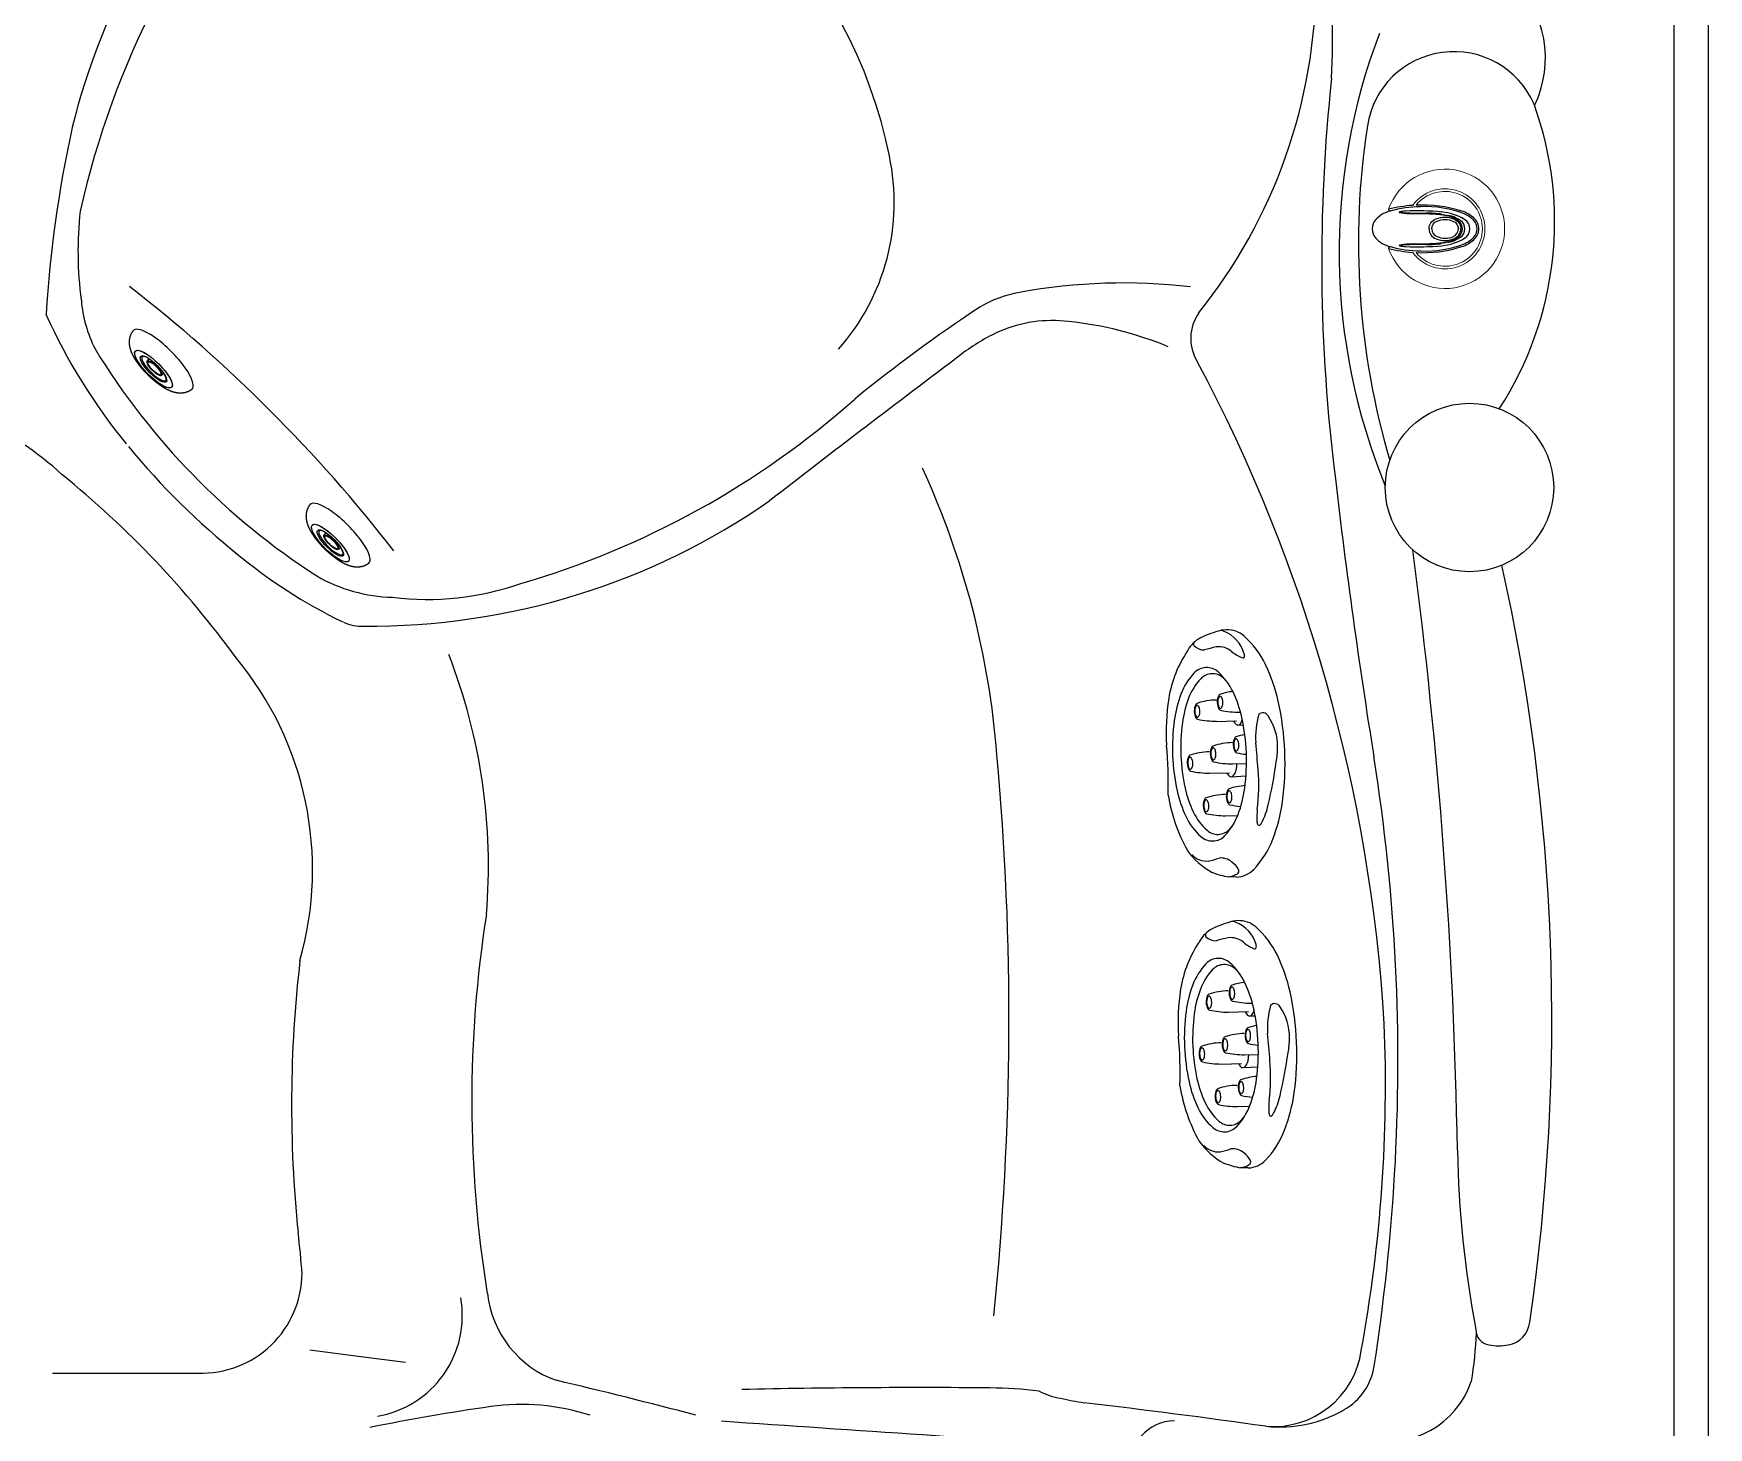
# Model space of a CAD drawing. Extents: x 941 to 1034, y 781 to 934.
# Drawn here: x 996.53 to 1034.43, y 834.03 to 865.57 of the extents above; entities that cross this region are included whole.
import ezdxf

# ---------------------------------------------------------------- set-up
doc = ezdxf.new("R2010")
doc.units = 0
doc.header["$MEASUREMENT"] = 0
for name, color, linetype in [('1', 4, 'Continuous'), ('CL', 8, 'Continuous'), ('DIM', 3, 'Continuous')]:
    doc.layers.add(name, color=color, linetype=linetype)

# ---------------------------------------------------------------- blocks, each defined once
blk = doc.blocks.new('MINIJET')
at = {"layer": '1', "color": 3}
for p, q in [((0.268, 0.23), (0.202, 0.23)), ((0.268, -0.23), (0.202, -0.23))]:
    blk.add_line(p, q, dxfattribs=at)
at = {"layer": '1', "color": 3, "extrusion": (2.34069e-18, 2.77556e-17, -1)}
for centre, major_axis, start_param, end_param in [((0, 0), (0, 0.94), 3.096514, 6.328264), ((0.297, 0), (0, 0.58), 1.213768, 7.496953), ((0.278, 0), (0, 0.379), 6.174551, 9.533412), ((0.268, 0), (0, 0.2), 1.213768, 7.496953)]:
    blk.add_ellipse(centre, major_axis=major_axis, ratio=0.28756, start_param=start_param, end_param=end_param, dxfattribs=at)
at = {"layer": '1', "color": 3, "extrusion": (2.34069e-18, -2.77556e-17, -1)}
for centre, major_axis, start_param, end_param in [((0.297, 0), (0, 0.58), 4.355360367553331, 10.63854567473292), ((0.268, 0), (0, 0.23), 1.213768, 7.496953)]:
    blk.add_ellipse(centre, major_axis=major_axis, ratio=0.28756, start_param=start_param, end_param=end_param, dxfattribs=at)
at = {"layer": '1', "color": 3, "extrusion": (2.34069e-18, -8.32667e-17, -1)}
blk.add_ellipse((0.297, 0), major_axis=(0, 0.407), ratio=0.28756, start_param=4.355360367553329, end_param=10.63854567473291, dxfattribs=at)
at = {"layer": '1', "color": 3}
for points, knots in [([(0.012, -0.939), (0.047, -0.932), (0.079, -0.923), (0.11, -0.911), (0.138, -0.898), (0.169, -0.881), (0.196, -0.862), (0.221, -0.843), (0.243, -0.824), (0.269, -0.796), (0.292, -0.769), (0.312, -0.742), (0.329, -0.716), (0.351, -0.678), (0.369, -0.64), (0.385, -0.602), (0.399, -0.565), (0.411, -0.527), (0.428, -0.467), (0.441, -0.406), (0.453, -0.343), (0.462, -0.279), (0.469, -0.213), (0.474, -0.162), (0.477, -0.11), (0.478, -0.057), (0.479, -0.005), (0.479, 0.048), (0.476, 0.111), (0.473, 0.174), (0.467, 0.236), (0.46, 0.297), (0.452, 0.348), (0.443, 0.399), (0.432, 0.448), (0.42, 0.496), (0.406, 0.543), (0.389, 0.593), (0.368, 0.642), (0.343, 0.692), (0.32, 0.73), (0.293, 0.768), (0.259, 0.807), (0.228, 0.837), (0.19, 0.867), (0.157, 0.888), (0.12, 0.907), (0.078, 0.923), (0.033, 0.935), (0.012, 0.939)], [1.258846, 1.258846, 1.28405, 1.309253, 1.334457, 1.359661, 1.389764, 1.419868, 1.449972, 1.480075, 1.522807, 1.565539, 1.60827, 1.651002, 1.715116, 1.779231, 1.843346, 1.90746, 1.971575, 2.071337, 2.171099, 2.270861, 2.370623, 2.470385, 2.54716, 2.623934, 2.700709, 2.777484, 2.854259, 2.947334, 3.040409, 3.133485, 3.22656, 3.306164, 3.385768, 3.465372, 3.544977, 3.624581, 3.7092, 3.79382, 3.87844, 3.94015, 4.001861, 4.063571, 4.110156, 4.15674, 4.191384, 4.226028, 4.260673, 4.295317, 4.310282, 4.310282]), ([(0.266, -0.377), (0.262, -0.375), (0.256, -0.369), (0.25, -0.361), (0.242, -0.35), (0.235, -0.335), (0.226, -0.316), (0.218, -0.293), (0.211, -0.268), (0.204, -0.238), (0.197, -0.205), (0.192, -0.17), (0.188, -0.132), (0.184, -0.092), (0.182, -0.052), (0.181, -0.01), (0.181, 0.031), (0.183, 0.073), (0.186, 0.113), (0.19, 0.152), (0.195, 0.189), (0.201, 0.224), (0.208, 0.256), (0.216, 0.285), (0.224, 0.31), (0.233, 0.332), (0.242, 0.349), (0.25, 0.361), (0.257, 0.37), (0.263, 0.375), (0.266, 0.377)], [5.178052, 5.178052, 5.268561, 5.359069, 5.444224, 5.529379, 5.614534, 5.70861, 5.802687, 5.896764, 5.997577, 6.09839, 6.199203, 6.302796, 6.406388, 6.50998, 6.614493, 6.719006, 6.823518, 6.927955, 7.032392, 7.136828, 7.2401, 7.343372, 7.446644, 7.546427, 7.646211, 7.745995, 7.837037, 7.928079, 8.019121, 8.102376, 8.102376])]:
    blk.add_open_spline(points, degree=1, knots=knots, dxfattribs=at)
blk = doc.blocks.new('JET-HSS-Gatling')
at = {"layer": '1', "color": 2}
for p, q in [((1.211, 2.8), (1.382, 2.789)), ((1.211, -2.8), (1.322, -2.794))]:
    blk.add_line(p, q, dxfattribs=at)
at = {"layer": '1', "color": 3}
for p, q in [((1.401, 1.403), (1.124, 1.408)), ((1.235, 0.525), (0.901, 0.523)), ((1.723, 0.425), (1.268, 0.433)), ((1.193, 0.238), (0.877, 0.243)), ((1.034, -0.636), (0.914, -0.635)), ((1.515, -0.74), (1.06, -0.733)), ((0.986, -0.922), (0.964, -0.922))]:
    blk.add_line(p, q, dxfattribs=at)
at = {"layer": '1', "color": 2}
blk.add_lwpolyline([(1.211, 2.8, 0.193348), (0.814, 2.641, 0.100017), (0.355, 1.98, 0.057784), (0.101, 1.139, 0.044332), (0, 0, 0.044332), (0.101, -1.139, 0.057784), (0.355, -1.98, 0.100017), (0.814, -2.641, 0.193348), (1.211, -2.8, 0.193348)], format="xyb", dxfattribs=at)
blk.add_lwpolyline([(2.54, -0.002, 0.043581), (2.47, 0.797, 0.056954), (2.295, 1.387, 0.099412), (1.977, 1.851, 0.195606), (1.705, 1.962, 0.195606), (1.433, 1.851, 0.099412), (1.115, 1.387, 0.056954), (0.94, 0.797, 0.043581), (0.871, -0.002, 0.043581), (0.94, -0.801, 0.056954), (1.115, -1.391, 0.099412), (1.433, -1.855, 0.195606), (1.705, -1.966, 0.195606), (1.977, -1.855, 0.099412), (2.295, -1.391, 0.056954), (2.47, -0.801, 0.043581)], format="xyb", close=True, dxfattribs=at)
at = {"layer": '1', "color": 3}
for points in [[(2.352, -0.002, 0.043581), (2.288, 0.738, 0.056954), (2.126, 1.284, 0.099412), (1.832, 1.714, 0.195606), (1.579, 1.817, 0.195606), (1.327, 1.714, 0.022381), (1.246, 1.628, 0.056954)], [(1.235, 0.525, 0.196601), (1.189, 0.506, 0.099139), (1.135, 0.427, 0.056591), (1.105, 0.326, 0.027173), (1.095, 0.24, 0.043254)], [(1.334, 0.432, 0.093296), (1.282, 0.506, 0.196601), (1.235, 0.525, 0.196601)], [(1.246, -1.632, 0.022381), (1.327, -1.718, 0.195606), (1.579, -1.821, 0.195606), (1.832, -1.718, 0.099412), (2.126, -1.288, 0.056954), (2.288, -0.742, 0.043581), (2.352, -0.002, 0.043581)], [(1.129, -0.734, 0.069632), (1.108, -0.686, 0.107057), (1.071, -0.647, 0.149849), (1.034, -0.636, 0.149849), (0.998, -0.647, 0.107057), (0.961, -0.686, 0.075377), (0.939, -0.738, 0.023026), (0.934, -0.763, 0.062151)]]:
    blk.add_lwpolyline(points, format="xyb", dxfattribs=at)
for points in [[(1.824, 1.023, 0.196744), (1.843, 1.03, 0.0991), (1.865, 1.062, 0.056539), (1.877, 1.103, 0.043208), (1.883, 1.158, 0.043208), (1.878, 1.213, 0.056539), (1.867, 1.254, 0.0991), (1.846, 1.286, 0.196744), (1.827, 1.294, 0.196744), (1.809, 1.286, 0.0991), (1.786, 1.255, 0.056539), (1.774, 1.214, 0.043208), (1.768, 1.159, 0.043208), (1.773, 1.104, 0.056539), (1.784, 1.063, 0.0991), (1.805, 1.031, 0.196744)], [(1.294, 0.841, 0.196744), (1.313, 0.849, 0.0991), (1.335, 0.881, 0.056539), (1.347, 0.921, 0.043208), (1.353, 0.976, 0.043208), (1.349, 1.031, 0.056539), (1.337, 1.072, 0.0991), (1.316, 1.104, 0.196744), (1.297, 1.112, 0.196744), (1.279, 1.105, 0.0991), (1.257, 1.073, 0.056539), (1.244, 1.033, 0.043208), (1.239, 0.978, 0.043208), (1.243, 0.922, 0.056539), (1.254, 0.882, 0.0991), (1.276, 0.849, 0.196744)], [(1.616, -0.143, 0.196744), (1.635, -0.135, 0.0991), (1.657, -0.103, 0.056539), (1.669, -0.063, 0.043208), (1.675, -0.008, 0.043208), (1.671, 0.047, 0.056539), (1.659, 0.088, 0.0991), (1.638, 0.121, 0.196744), (1.619, 0.128, 0.196744), (1.601, 0.121, 0.0991), (1.579, 0.089, 0.056539), (1.566, 0.049, 0.043208), (1.561, -0.006, 0.043208), (1.565, -0.062, 0.056539), (1.576, -0.102, 0.0991), (1.598, -0.135, 0.196744)], [(2.146, 0.045, 0.196744), (2.164, 0.052, 0.0991), (2.187, 0.084, 0.056539), (2.199, 0.125, 0.043208), (2.205, 0.18, 0.043208), (2.2, 0.235, 0.056539), (2.189, 0.276, 0.0991), (2.168, 0.308, 0.196744), (2.149, 0.316, 0.196744), (2.13, 0.308, 0.0991), (2.108, 0.277, 0.056539), (2.096, 0.236, 0.043208), (2.09, 0.181, 0.043208), (2.095, 0.126, 0.056539), (2.106, 0.085, 0.0991), (2.127, 0.053, 0.196744)], [(1.089, -0.327, 0.196744), (1.108, -0.32, 0.0991), (1.13, -0.288, 0.056539), (1.142, -0.247, 0.043208), (1.148, -0.192, 0.043208), (1.144, -0.137, 0.056539), (1.132, -0.096, 0.0991), (1.111, -0.064, 0.196744), (1.093, -0.056, 0.196744), (1.074, -0.063, 0.0991), (1.052, -0.095, 0.056539), (1.039, -0.136, 0.043208), (1.034, -0.191, 0.043208), (1.038, -0.246, 0.056539), (1.049, -0.287, 0.0991), (1.071, -0.319, 0.196744)], [(1.41, -1.303, 0.196744), (1.428, -1.295, 0.0991), (1.451, -1.264, 0.056539), (1.463, -1.223, 0.043208), (1.468, -1.168, 0.043208), (1.464, -1.113, 0.056539), (1.453, -1.072, 0.0991), (1.432, -1.04, 0.196744), (1.413, -1.032, 0.196744), (1.394, -1.039, 0.0991), (1.372, -1.071, 0.056539), (1.36, -1.112, 0.043208), (1.354, -1.167, 0.043208), (1.358, -1.222, 0.056539), (1.37, -1.263, 0.0991), (1.391, -1.295, 0.196744)], [(1.938, -1.12, 0.196744), (1.957, -1.113, 0.0991), (1.979, -1.081, 0.056539), (1.991, -1.041, 0.043208), (1.997, -0.986, 0.043208), (1.993, -0.931, 0.056539), (1.981, -0.89, 0.0991), (1.96, -0.857, 0.196744), (1.941, -0.85, 0.196744), (1.923, -0.857, 0.0991), (1.901, -0.889, 0.056539), (1.888, -0.929, 0.043208), (1.883, -0.984, 0.043208), (1.887, -1.04, 0.056539), (1.898, -1.08, 0.0991), (1.92, -1.113, 0.196744)]]:
    blk.add_lwpolyline(points, format="xyb", close=True, dxfattribs=at)
for centre, radius, start, end in [((1.225, 2.66), 0.077, 120.8909, 197.2751), ((1.418, 2.303), 0.483, 92.1, 118.7393), ((1.536, 2.797), 0.413, 202.7326, 235.2979), ((1.558, 2.728), 0.376, 226.2502, 274.1869), ((2.076, 0.773), 1.655, 98.4951, 107.2413), ((1.852, 1.953), 0.457, 40.5562, 92.6384), ((2.023, 0.77), 1.653, 150.3077, 165.1029), ((0.78, 1.478), 0.222, 133.3005, 150.1209), ((0.651, 1.614), 0.0347, 15.6536, 133.3005), ((-0.724, 1.513), 1.419, 350.9444, 0.7444), ((0.408, 1.546), 0.288, 357.2297, 15.6536), ((10.038, -1.537), 9.993, 164.136, 169.7962), ((4.722, 0.588), 4.105, 170.1534, 182.7294), ((0.769, -0.893), 2.117, 75.5631, 82.494), ((1.286, 1.114), 0.0452, 28.2314, 75.5631), ((1.299, -0.711), 2.117, 75.5631, 87.2483), ((1.816, 1.295), 0.0452, 28.2314, 75.5631), ((1.567, 1.162), 0.328, 330.724, 28.2314), ((0.894, 2.153), 1.413, 271.4732, 286.5186), ((1.283, 0.842), 0.0452, 286.5186, 330.724), ((1.037, 0.98), 0.328, 330.724, 28.2314), ((1.424, 2.335), 1.413, 268.376, 286.5186), ((1.813, 1.024), 0.0452, 286.5186, 330.724), ((21.76, 1.052), 21.149, 181.7867, 183.4512), ((1.621, -1.689), 2.117, 75.5631, 87.2483), ((2.098, -0.197), 1.943, 167.2138, 177.1293), ((0.564, -2.061), 2.117, 75.5631, 81.6792), ((1.091, -1.877), 2.117, 75.5631, 87.2483), ((1.608, 0.13), 0.0452, 28.2314, 75.5631), ((1.359, -0.004), 0.328, 330.724, 28.2314), ((1.746, 1.357), 1.413, 268.376, 286.5186), ((2.135, 0.046), 0.0452, 286.5186, 330.724), ((2.138, 0.317), 0.0452, 28.2314, 75.5631), ((1.889, 0.184), 0.328, 330.724, 28.2314), ((1.376, -0.164), 1.22, 176.9815, 212.3393), ((-1.3, -0.251), 1.95, 341.9435, 0.8708), ((0.69, 0.985), 1.413, 278.1135, 286.5186), ((1.078, -0.326), 0.0452, 286.5186, 330.724), ((1.081, -0.055), 0.0452, 28.2314, 75.5631), ((0.832, -0.188), 0.328, 330.724, 28.2314), ((1.216, 1.169), 1.413, 268.376, 286.5186), ((1.605, -0.142), 0.0452, 286.5186, 330.724), ((1.413, -2.855), 2.117, 75.5631, 87.2483), ((0.464, -0.758), 0.132, 206.328, 312.8004), ((0.885, -3.037), 2.117, 75.5631, 87.2483), ((1.401, -1.03), 0.0452, 28.2314, 75.5631), ((1.153, -1.164), 0.328, 330.724, 28.2314), ((1.93, -0.848), 0.0452, 28.2314, 75.5631), ((1.681, -0.982), 0.328, 330.724, 28.2314), ((1.01, 0.009), 1.413, 274.4064, 286.5186), ((1.399, -1.302), 0.0452, 286.5186, 330.724), ((1.538, 0.191), 1.413, 268.376, 286.5186), ((1.927, -1.12), 0.0452, 286.5186, 330.724), ((0.91, -2.208), 0.09, 148.2013, 201.1912), ((1.579, -2.06), 0.775, 193.4651, 246.5018), ((0.858, -2.176), 0.0292, 65.8579, 148.2013), ((0.506, -2.961), 0.89, 47.2493, 65.8579), ((1.414, -1.969), 0.455, 228.0526, 274.8017), ((-1.889, 14.648), 17.395, 281.0756, 281.9807), ((1.724, -2.678), 0.31, 42.7339, 90.5261), ((1.873, -2.509), 0.0893, 340.7772, 27.6848), ((1.335, -2.659), 0.128, 239.8654, 281.1187)]:
    blk.add_arc(centre, radius, start, end, dxfattribs=at)
at = {"layer": '1', "color": 2}
for centre, radius, start, end in [((1.065, 1.149), 1.67, 65.4841, 79.0713), ((0.899, 1.241), 1.667, 32.6817, 58.9726), ((-1.246, 0.387), 3.958, 7.1716, 26.3033), ((11.006, 0.221), 8.351, 175.468, 183.2308), ((-2.39, -0.341), 5.058, 349.0363, 1.0403), ((-0.2, -0.708), 2.839, 324.0226, 347.8878), ((0.74, -0.102), 2.753, 282.2017, 292.7059), ((1.458, -1.963), 0.762, 296.9368, 327.2279)]:
    blk.add_arc(centre, radius, start, end, dxfattribs=at)
blk = doc.blocks.new('AIRVALVE')
at = {"layer": '1', "color": 3}
for points in [[(0, -0.361, -0.315142), (-0.226, -0.203, -0.18995), (-0.227, 0.196, -0.321841), (0, 0.358, -0.321841)], [(0, -0.301, -0.313827), (-0.177, -0.179, -0.191301), (-0.177, 0.18, -0.313824), (0, 0.302, -0.313824)], [(0, -0.361, 0.315142), (0.226, -0.203, 0.18995), (0.226, 0.196, 0.321841), (0, 0.358, 0.321841)], [(0, -0.301, 0.313827), (0.176, -0.179, 0.191301), (0.177, 0.18, 0.313824), (0, 0.302, 0.313824)]]:
    blk.add_lwpolyline(points, format="xyb", dxfattribs=at)
at = {"layer": '1', "color": 2, "linetype": 'Continuous', "lineweight": 0}
for centre, start, end in [((-0.001, 0), 89.9806, 250.9039), ((0, 0), 289.0961, 90.0194)]:
    blk.add_arc(centre, 1.35, start, end, dxfattribs=at)
at = {"layer": '1', "color": 3, "lineweight": 0}
for centre, radius, start, end in [((-0.001, 0), 0.904, 89.971, 234.0158), ((-0.001, 0), 0.846, 89.9691, 230.785), ((0, 0), 0.904, 305.9842, 90.029), ((0, 0), 0.846, 309.215, 90.0309)]:
    blk.add_arc(centre, radius, start, end, dxfattribs=at)
at = {"layer": '1', "color": 3}
for centre, radius, start, end in [((-0.001, 0.449), 0.316, 89.9436, 140.7663), ((0, 0.449), 0.316, 39.2337, 90.0564), ((2.301, -0.493), 2.841, 162.114, 183.2782), ((1.83, -0.428), 2.334, 157.8169, 183.0748), ((0.288, 0.156), 0.727, 137.3155, 162.114), ((0.861, -0.196), 1.249, 149.361, 174.2752), ((0.285, 0.168), 0.679, 134.6535, 155.2206), ((-0.001, 0.314), 0.247, 89.9147, 149.361), ((-0.001, 0.458), 0.271, 89.8214, 134.6535), ((0, 0.224), 0.227, 90.0848, 146.1687), ((0.016, 0.128), 0.266, 93.7523, 134.6301), ((0, 0.458), 0.271, 45.3465, 90.1786), ((0, 0.314), 0.247, 30.639, 90.0853), ((-0.001, 0.224), 0.227, 33.8313, 89.9152), ((-0.017, 0.128), 0.266, 45.3699, 86.2477), ((-0.286, 0.168), 0.679, 24.7794, 45.3465), ((-0.862, -0.196), 1.249, 5.7248, 30.639), ((-0.289, 0.156), 0.727, 17.886, 42.6845), ((-1.831, -0.428), 2.334, 356.9252, 22.1831), ((-2.301, -0.493), 2.841, 356.7218, 17.886), ((-4.441, 0.724), 4.188, 348.9682, 350.9757), ((0.802, -0.203), 1.125, 159.5686, 175.7316), ((0.319, -0.032), 0.632, 154.5984, 170.9757), ((0.075, 0.068), 0.349, 134.6301, 159.5686), ((0.537, -0.136), 0.873, 146.1687, 154.5984), ((-0.076, 0.068), 0.349, 20.4314, 45.3699), ((-0.538, -0.136), 0.873, 25.4016, 33.8313), ((-0.319, -0.032), 0.632, 9.0243, 25.4016), ((-0.803, -0.203), 1.125, 4.2684, 20.4314), ((4.441, 0.724), 4.188, 189.0243, 191.0318), ((4.917, -0.603), 5.325, 174.2752, 183.1265), ((2.459, -0.449), 2.815, 172.4176, 179.4691), ((6.947, -0.661), 7.288, 175.7316, 178.1966), ((-6.948, -0.661), 7.288, 1.8034, 4.2684), ((-2.46, -0.449), 2.815, 0.5309, 7.5824), ((-4.918, -0.603), 5.325, 356.8735, 5.7248), ((2.713, -0.478), 3.255, 184.4542, 194.1778), ((2.224, -0.515), 2.725, 180.8159, 195.4905), ((-6.839, -0.536), 6.484, 355.7451, 1.0002), ((-2.094, -0.715), 1.752, 350.2174, 359.7723), ((10.219, -0.764), 10.561, 178.1966, 179.7723), ((-10.22, -0.764), 10.561, 0.2277, 1.8034), ((2.093, -0.715), 1.752, 180.2277, 189.7826), ((6.838, -0.536), 6.484, 178.9998, 184.2549), ((-2.225, -0.515), 2.725, 344.5095, 359.1841), ((-2.714, -0.478), 3.255, 345.8222, 355.5458), ((0.602, -0.839), 1.003, 183.1265, 190.4498), ((-0.355, -1.015), 0.0297, 190.4498, 209.0932), ((-0.338, -1.006), 0.0492, 209.0932, 215.3978), ((-0.376, -1.032), 0.00301, 215.3978, 350.8779), ((-0.409, -1.014), 0.0406, 333.001, 349.5922), ((0.408, -1.014), 0.0406, 190.4078, 206.999), ((0.375, -1.032), 0.00301, 189.1221, 324.6022), ((0.337, -1.006), 0.0492, 324.6022, 330.9068), ((0.354, -1.015), 0.0297, 330.9068, 349.5502), ((-0.603, -0.839), 1.003, 349.5502, 356.8735), ((-0.438, -1.262), 0.0149, 250.8083, 302.5982), ((-0.438, -1.261), 0.0152, 302.5014, 335.002), ((-0.414, -1.27), 0.0106, 81.6045, 167.3023), ((-0.445, -1.375), 0.119, 70.118, 74.2786), ((-0.41, -1.276), 0.0151, 21.315, 66.3223), ((0.207, -1.099), 0.626, 193.2713, 228.3179), ((-0.208, -1.099), 0.626, 311.6821, 346.7287), ((0.409, -1.276), 0.0151, 113.6777, 158.685), ((0.444, -1.375), 0.119, 105.7214, 109.882), ((0.413, -1.27), 0.0106, 12.6977, 98.3955), ((0.437, -1.261), 0.0152, 204.998, 237.4986), ((0.437, -1.262), 0.0149, 237.4018, 289.1917), ((-0.001, -1.348), 0.301, 226.3593, 270.087), ((0, -1.348), 0.301, 269.913, 313.6407)]:
    blk.add_arc(centre, radius, start, end, dxfattribs=at)
blk = doc.blocks.new('2005ENVOY')
at = {"layer": '1', "color": 3}
for p, q in [((61.348, 35.106), (62.507, 34.96)), ((62.507, 34.96), (63.512, 34.834))]:
    blk.add_line(p, q, dxfattribs=at)
at = {"layer": '1', "linetype": 'Continuous'}
blk.add_lwpolyline([(81, 0, 0.414214), (93, 12), (93, 77, 0.414214), (81, 89), (12, 89, 0.414214), (0, 77), (0, 12, 0.414214), (12, 0)], format="xyb", close=True, dxfattribs=at)
at = {"layer": '1', "color": 3, "linetype": 'Continuous'}
blk.add_lwpolyline([(81, 0.779, 0.414214), (92.221, 12), (92.221, 77, 0.414214), (81, 88.221), (12, 88.221, 0.414214), (0.779, 77), (0.779, 12, 0.414214), (12, 0.779)], format="xyb", close=True, dxfattribs=at)
at = {"layer": '1', "color": 2, "linetype": 'Continuous'}
blk.add_circle((87.591, 54.622), 1.906, dxfattribs=at)
for centre, radius, start, end in [((63.953, 60.016), 10.72, 11.3521, 78.6479), ((65.249, 64.826), 19.243, 357.1783, 14.7514), ((123.274, 59.726), 39.027, 173.892, 187.2229), ((69.574, 61.074), 5.001, 318.3759, 12.1376), ((50.861, 49.607), 7.211, 47.414, 82.7186), ((41.816, 37.739), 22.112, 36.0917, 50.9691), ((231.893, 71.989), 148.334, 186.64694, 189.09867), ((53.9, 45.972), 7.512, 344.1419, 39.6468), ((42.467, 41.652), 43.506, 356.6094, 9.0987), ((89.159, 40.647), 28.223, 173.3403, 185.8643), ((39.757, 41.813), 46.222, 351.2008, 356.6094), ((38.655, 35.107), 22.586, 4.3683, 6.7526), ((58.894, 36.861), 2.281, 268.1109, 359.711), ((56.408, 1155.62), 1121.038, 269.955063, 270.129215), ((84.069, 34.954), 1.382, 299.8696, 351.2008), ((83.288, 36.314), 2.951, 264.1334, 299.8696)]:
    blk.add_arc(centre, radius, start, end, dxfattribs=at)
at = {"layer": '1', "color": 3}
for centre, radius, start, end in [((70.514, 59.21), 14.971, 133.5462, 166.2546), ((75.452, 56.572), 19.771, 137.9858, 167.4222), ((72.016, 66.139), 12.106, 321.2695, 359.7919), ((86.804, 64.347), 2.505, 334.4424, 45.4008), ((98.519, 59.945), 13.878, 159.1077, 202.3814), ((87.237, 62.504), 1.98, 23.6053, 171.283), ((81.72, 60.641), 7.798, 327.089, 19.915), ((82.973, 56.836), 27.645, 167.6114, 176.4645), ((102.549, 60.156), 17.471, 171.283, 196.3682), ((64.272, 59.965), 8.169, 173.588, 187.7708), ((36.287, 32.207), 34.166, 37.8897, 52.1104), ((79.765, 46.282), 12.968, 83.2871, 100.4604), ((59.107, 59.09), 2.937, 184.4809, 206.9469), ((77.845, 56.479), 2.592, 99.6491, 121.0504), ((67.187, 63.82), 12.932, 204.0615, 219.3899), ((95.641, 29.694), 34.748, 123.4096, 129.1995), ((78.142, 55.408), 2.991, 82.751, 113.3949), ((77.727, 50.495), 7.92, 67.4082, 84.256), ((82.288, 57.997), 1.005, 144.8697, 211.3801), ((78.789, 54.13), 4.422, 114.5042, 127.5523), ((70.217, 66.145), 16.087, 211.4178, 237.2217), ((286.536, -222.297), 350.211, 126.93437, 127.82635), ((49.165, 40.273), 36.565, 3.4701, 28.0616), ((60.607, 71.367), 19.707, 286.2492, 311.5588), ((70.239, 66.237), 16.824, 219.423, 231.3476), ((57.934, 47.108), 19.02, 4.4134, 24.7033), ((62.709, 67.334), 15.848, 269.4793, 304.8332), ((67.42, 62.47), 12.124, 230.2711, 243.9383), ((-33.175, 37.494), 120.513, 1.01322, 7.49443), ((42.151, 42.59), 47.303, 351.6705, 12.5431), ((63.315, 55.761), 3.624, 240.0845, 268.5429), ((64.008, 58.49), 6.401, 262.9557, 289.2737), ((62.513, 52.452), 0.968, 245.4157, 273.5333), ((52.237, 46.063), 13.155, 355.1876, 21.3039), ((11.3, 42.593), 65.87, 354.1497, 5.20836), ((92.11, 40.736), 27.096, 171.0326, 189.2432), ((52.247, 41.119), 33.443, 349.6235, 2.3435), ((111.449, 40.051), 24.134, 181.0132, 190.6942), ((62.489, 35.886), 2.312, 279.6993, 9.9191), ((67.712, 36.646), 2.36, 186.3818, 250.5383), ((88.372, 35.799), 0.587, 279.5709, 354.0168), ((79.253, 35.829), 8.503, 350.269, 357.7772), ((88.09, 35.57), 0.355, 179.5396, 260.7239), ((83.156, 35.381), 2.008, 265.3956, 351.8154), ((88.248, 36.535), 1.333, 260.7239, 279.5709), ((31.115, -115.67), 154.304, 75.37079, 76.58056), ((75.104, -146.095), 180.35, 89.48005, 91.26508), ((76.65, 24.28), 9.967, 83.0625, 89.48), ((78.608, 35.624), 1.633, 242.5469, 260.4757), ((85.721, 35.054), 2.023, 257.8082, 340.9078), ((72.221, -13.568), 47.875, 98.1377, 101.4609), ((66.147, 28.907), 4.967, 71.8867, 98.1377), ((80.23, 42.665), 8.857, 257.6626, 261.1956), ((55.931, -159.03), 194.302, 81.99611, 83.21867), ((10576.919, 154649.716), 154972.758, 266.11269768, 266.11607558), ((80.922, 32.5), 1.003, 90.4493, 188.2345)]:
    blk.add_arc(centre, radius, start, end, dxfattribs=at)
at = {"layer": '1', "color": 3, "rotation": 270}
blk.add_blockref('AIRVALVE', (87.037, 60.474), dxfattribs=at)
at = {"layer": 'CL', "rotation": 182.3777252032541}
for p in [(83.412, 48.654), (83.68, 42.073)]:
    blk.add_blockref('JET-HSS-Gatling', p, dxfattribs=at)
at = {"layer": 'DIM', "xscale": -1, "rotation": 45.00000000000463}
for p in [(58.022, 57.51), (62.024, 53.573)]:
    blk.add_blockref('MINIJET', p, dxfattribs=at)

msp = doc.modelspace()

# ---------------------------------------------------------------- block references
at = {"layer": '1'}
msp.add_blockref('2005ENVOY', (941.433, 800.675), dxfattribs=at)

doc.saveas('drawing.dxf')
